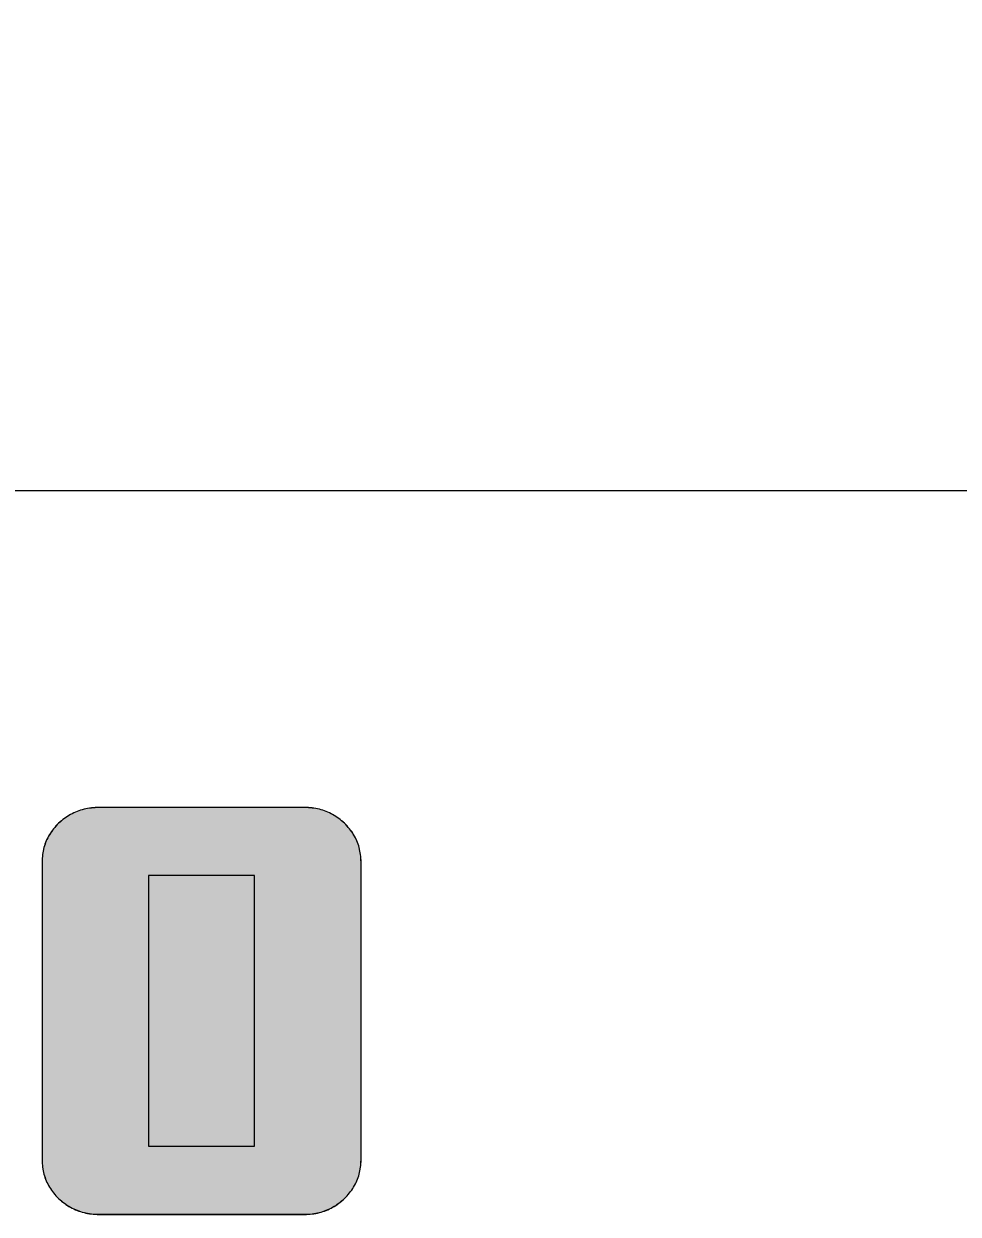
# Model space of a CAD drawing. Header units: millimetres. Extents: x 4134 to 7422, y 1400 to 3585.
# Drawn here: x 5754.87 to 5760.63, y 3358.72 to 3366.05 of the extents above; entities that cross this region are included whole.
import ezdxf
from ezdxf.enums import TextEntityAlignment as Align
from ezdxf.xclip import XClip

# ---------------------------------------------------------------- set-up
doc = ezdxf.new("R2010")
doc.units = ezdxf.units.MM
doc.header["$XCLIPFRAME"] = 2
doc.layers.add('000-PI-Oprema', color=30, linetype='Continuous', lineweight=5)
doc.layers.add('SI-ORMAR-Tekst', color=7, linetype='Continuous', lineweight=5)
doc.styles.add('PI0', font='isocpeur.ttf', dxfattribs={"width": 0.9})

# ---------------------------------------------------------------- blocks, each defined once
blk = doc.blocks.new('MF127361_65')
at = {"true_color": 0x231f20}
blk.add_hatch(color=250, dxfattribs=at).paths.add_polyline_path([(143.3082099914551, 195.9500549316406), (144.0589211099678, 195.9500549316406), (144.0589211099678, 194.9922632952531), (143.3082099914551, 194.9922632952531)])
blk = doc.blocks.new('westermo switch - SDI-862-SM-SC30')
at = {"layer": '000-PI-Oprema', "linetype": 'ByBlock', "lineweight": 0}
h = blk.add_hatch(color=0, dxfattribs=at)
h.paths.add_polyline_path([(30.0249915974855, -1.952079296876036), (30.01295113857486, -1.952252200848307), (30.00105527817504, -1.952770378709829), (29.98930441672564, -1.953633029363118), (29.9776989548991, -1.954839351703413), (29.96623929316411, -1.956388544640504), (29.9549258320767, -1.958279807076906), (29.94375897222199, -1.960512337900582), (29.93273911409779, -1.963085336021322), (29.92186665828922, -1.965998000341642), (29.9111420053232, -1.969249529771332), (29.90056555578485, -1.972839123191079), (29.89013771017198, -1.976765979532502), (29.87985886904062, -1.981029297669011), (29.86972943294677, -1.985628276510397), (29.85974980244646, -1.990562114973727), (29.8499203780957, -1.995830011939688), (29.84024156042142, -2.001431166332623), (29.83071375000873, -2.007364777025941), (29.82133734732633, -2.013630042951263), (29.81211275298847, -2.020226162989275), (29.80304036755115, -2.027152336057043), (29.79412059151218, -2.034407761035254), (29.78535382542759, -2.041991636855528), (29.7767404698825, -2.049903162391274), (29.76838179721381, -2.058161096916592), (29.76037881273078, -2.066554817734868), (29.75273151643341, -2.075085526506882), (29.74543990837992, -2.08375442486431), (29.73850398848299, -2.092562714497035), (29.73192375680082, -2.101511597022181), (29.72569921330432, -2.110602274122357), (29.71983035802259, -2.119835947443789), (29.71431719095563, -2.129213818639982), (29.70915971207432, -2.13873708936444), (29.70435792137869, -2.14840696126339), (29.69991181889782, -2.158224636012164), (29.69582140460261, -2.16819131525699), (29.69208667852217, -2.178308200644096), (29.6887076406274, -2.188576493834262), (29.68568429091829, -2.198997396488267), (29.68301662942395, -2.209572110245063), (29.68070465614437, -2.220301836772705), (29.67874837105046, -2.231187777724699), (29.67714777414221, -2.242231134747271), (29.67590286544873, -2.253433109508478), (29.67501364494092, -2.264794903654547), (29.67448011264787, -2.276317718838982), (29.67430226856959, -2.288002756722562), (29.67430226856959, -4.122661695109855), (29.67448011264787, -4.134240728701116), (29.67501364494092, -4.145675162850239), (29.67590286544873, -4.15696459703031), (29.67714777414221, -4.168108630714414), (29.67874837105046, -4.179106863404741), (29.68070465614437, -4.189958894567098), (29.68301662942395, -4.200664323667297), (29.68568429091829, -4.21122275020025), (29.6887076406274, -4.221633773639041), (29.69208667852217, -4.231896993478586), (29.69582140460261, -4.242012009177415), (29.69991181889782, -4.251978420230444), (29.70435792137869, -4.26179582610348), (29.70915971207432, -4.271463826276886), (29.71431719095563, -4.280982020238298), (29.71983035802259, -4.290350007460802), (29.72569921330432, -4.299567387432035), (29.73192375680082, -4.308633759625081), (29.73850398848299, -4.317548723520304), (29.74543990837992, -4.326311878590786), (29.75273151643341, -4.334922824324167), (29.76037881273078, -4.343381160200806), (29.76838179721381, -4.351686485686514), (29.7767404698825, -4.359838400283479), (29.78535382542759, -4.367855881471769), (29.79412059151218, -4.375527685944689), (29.80304036755115, -4.38285421441833), (29.81211275298847, -4.389835867608781), (29.82133734732633, -4.396473046232131), (29.83071375000873, -4.402766150989919), (29.84024156042142, -4.408715582598234), (29.8499203780957, -4.414321741765889), (29.85974980244646, -4.419585029208974), (29.86972943294677, -4.424505845636304), (29.87985886904062, -4.429084591763967), (29.89013771017198, -4.433321668300778), (29.90056555578485, -4.437217475955549), (29.9111420053232, -4.440772415437095), (29.92186665828922, -4.443986887468782), (29.93273911409779, -4.446861292752146), (29.94375897222199, -4.449396032010554), (29.9549258320767, -4.451591505938268), (29.96623929316411, -4.453448115273204), (29.9776989548991, -4.454966260695073), (29.98930441672564, -4.456146342934517), (30.00105527817504, -4.456988762700348), (30.01295113857486, -4.457493920708657), (30.0249915974855, -4.457662217660982), (31.29116464479011, -4.457662217660982), (31.30297919892473, -4.457493920708657), (31.31465876722359, -4.456988762700348), (31.32620294921799, -4.456146342934517), (31.3376113443228, -4.454966260695073), (31.34888355212752, -4.453448115273204), (31.36001917201793, -4.451591505938268), (31.37101780349622, -4.449396032010554), (31.38187904603546, -4.446861292752146), (31.39260249916697, -4.443986887468782), (31.40318776230561, -4.440772415437095), (31.41363443495356, -4.437217475955549), (31.42394211661303, -4.433321668300778), (31.434110406728, -4.429084591763967), (31.44413890480064, -4.424505845636304), (31.45402721027494, -4.419585029208974), (31.46377492268221, -4.414321741765889), (31.4733816414664, -4.408715582598234), (31.48284696612973, -4.402766150989919), (31.49217049611616, -4.396473046232131), (31.50135183092789, -4.389835867608781), (31.5103905700671, -4.38285421441833), (31.51928631297778, -4.375527685944689), (31.52803865916212, -4.367855881471769), (31.5366472080641, -4.359838400283479), (31.54500588099472, -4.351686485686514), (31.55300886629266, -4.343381160200806), (31.56065616384149, -4.334922824324167), (31.56794777364121, -4.326311878590786), (31.57488369563362, -4.317548723520304), (31.5814639297314, -4.308633759625081), (31.58768847593456, -4.299567387432035), (31.59355733415578, -4.290350007460802), (31.59907050439506, -4.280982020238298), (31.60422798656509, -4.271463826276886), (31.60902978063677, -4.26179582610348), (31.6134758865519, -4.251978420230444), (31.61756630428135, -4.242012009177415), (31.62130103373784, -4.231896993478586), (31.62468007492134, -4.221633773639041), (31.62770342774456, -4.21122275020025), (31.63037109217839, -4.200664323667297), (31.63268306819373, -4.189958894567098), (31.63463935573236, -4.179106863404741), (31.63623995473608, -4.168108630714414), (31.63748486511759, -4.15696459703031), (31.63837408690597, -4.145675162850239), (31.63890762001392, -4.134240728701116), (31.63908546438324, -4.122661695109855), (31.63908546438324, -2.288002756722562), (31.63890762001392, -2.276317718838982), (31.63837408690597, -2.264794903654547), (31.63748486511759, -2.253433109508478), (31.63623995473608, -2.242231134747271), (31.63463935573236, -2.231187777724699), (31.63268306819373, -2.220301836772705), (31.63037109217839, -2.209572110245063), (31.62770342774456, -2.198997396488267), (31.62468007492134, -2.188576493834262), (31.62130103373784, -2.178308200644096), (31.61756630428135, -2.16819131525699), (31.6134758865519, -2.158224636012164), (31.60902978063677, -2.14840696126339), (31.60422798656509, -2.13873708936444), (31.59907050439506, -2.129213818639982), (31.59355733415578, -2.119835947443789), (31.58768847593456, -2.110602274122357), (31.5814639297314, -2.101511597022181), (31.57488369563362, -2.092562714497035), (31.56794777364121, -2.08375442486431), (31.56065616384149, -2.075085526506882), (31.55300886629266, -2.066554817734868), (31.54500588099472, -2.058161096916592), (31.5366472080641, -2.049903162391274), (31.52803865916212, -2.041991636855528), (31.51928631297778, -2.034407761035254), (31.5103905700671, -2.027152336057043), (31.50135183092789, -2.020226162989275), (31.49217049611616, -2.013630042951263), (31.48284696612973, -2.007364777025941), (31.4733816414664, -2.001431166332623), (31.46377492268221, -1.995830011939688), (31.45402721027494, -1.990562114973727), (31.44413890480064, -1.985628276510397), (31.434110406728, -1.981029297669011), (31.42394211661303, -1.976765979532502), (31.41363443495356, -1.972839123191079), (31.40318776230561, -1.969249529771332), (31.39260249916697, -1.965998000341642), (31.38187904603546, -1.963085336021322), (31.37101780349622, -1.960512337900582), (31.36001917201793, -1.958279807076906), (31.34888355212752, -1.956388544640504), (31.3376113443228, -1.954839351703413), (31.32620294921799, -1.953633029363118), (31.31465876722359, -1.952770378709829), (31.30297919892473, -1.952252200848307), (31.29116464479011, -1.952079296876036)])
h.paths.add_polyline_path([(30.32953760959208, -2.370137905229058), (30.98477292314055, -2.370137905229058), (30.98477292314055, -4.038680919540639), (30.32953760959208, -4.038680919540639)])
h = blk.add_hatch(color=0, dxfattribs=at)
h.paths.add_polyline_path([(30.02502629323862, -1.952408514607669), (30.01298583432799, -1.952581418579939), (30.00108997392817, -1.953099596441461), (29.98933911247877, -1.953962247094751), (29.97773365065223, -1.955168569435045), (29.96627398891724, -1.956717762372136), (29.95496052782983, -1.958609024808538), (29.94379366797511, -1.960841555632214), (29.93277380985091, -1.963414553752955), (29.92190135404235, -1.966327218073275), (29.91117670107633, -1.969578747502965), (29.90060025153798, -1.973168340922712), (29.89017240592511, -1.977095197264134), (29.87989356479375, -1.981358515400643), (29.8697641286999, -1.985957494242029), (29.85978449819959, -1.99089133270536), (29.84995507384883, -1.996159229671321), (29.84027625617455, -2.001760384064255), (29.83074844576186, -2.007693994757574), (29.82137204307946, -2.013959260682896), (29.8121474487416, -2.020555380720907), (29.80307506330428, -2.027481553788675), (29.79415528726531, -2.034736978766887), (29.78538852118072, -2.04232085458716), (29.77677516563563, -2.050232380122907), (29.76841649296694, -2.058490314648225), (29.76041350848391, -2.066884035466501), (29.75276621218654, -2.075414744238515), (29.74547460413305, -2.084083642595942), (29.73853868423612, -2.092891932228667), (29.73195845255395, -2.101840814753814), (29.72573390905745, -2.110931491853989), (29.71986505377572, -2.120165165175422), (29.71435188670876, -2.129543036371615), (29.70919440782745, -2.139066307096073), (29.70439261713182, -2.148736178995023), (29.69994651465095, -2.158553853743797), (29.69585610035574, -2.168520532988623), (29.6921213742753, -2.178637418375729), (29.68874233638053, -2.188905711565894), (29.68571898667142, -2.199326614219899), (29.68305132517708, -2.209901327976695), (29.6807393518975, -2.220631054504338), (29.67878306680359, -2.231516995456332), (29.67718246989534, -2.242560352478904), (29.67593756120186, -2.253762327240111), (29.67504834069405, -2.265124121386179), (29.674514808401, -2.276646936570614), (29.67433696432272, -2.288331974454195), (29.67433696432272, -4.122990912841487), (29.674514808401, -4.134569946432748), (29.67504834069405, -4.146004380581871), (29.67593756120186, -4.157293814761942), (29.67718246989534, -4.168437848446047), (29.67878306680359, -4.179436081136373), (29.6807393518975, -4.190288112298731), (29.68305132517708, -4.20099354139893), (29.68571898667142, -4.211551967931882), (29.68874233638053, -4.221962991370674), (29.6921213742753, -4.232226211210218), (29.69585610035574, -4.242341226909048), (29.69994651465095, -4.252307637962076), (29.70439261713182, -4.262125043835113), (29.70919440782745, -4.271793044008518), (29.71435188670876, -4.281311237969931), (29.71986505377572, -4.290679225192434), (29.72573390905745, -4.299896605163667), (29.73195845255395, -4.308962977356714), (29.73853868423612, -4.317877941251936), (29.74547460413305, -4.326641096322419), (29.75276621218654, -4.335252042055799), (29.76041350848391, -4.343710377932439), (29.76841649296694, -4.352015703418147), (29.77677516563563, -4.360167618015112), (29.78538852118072, -4.368185099203401), (29.79415528726531, -4.375856903676322), (29.80307506330428, -4.383183432149963), (29.8121474487416, -4.390165085340413), (29.82137204307946, -4.396802263963764), (29.83074844576186, -4.403095368721551), (29.84027625617455, -4.409044800329866), (29.84995507384883, -4.414650959497521), (29.85978449819959, -4.419914246940607), (29.8697641286999, -4.424835063367937), (29.87989356479375, -4.4294138094956), (29.89017240592511, -4.43365088603241), (29.90060025153798, -4.437546693687182), (29.91117670107633, -4.441101633168728), (29.92190135404235, -4.444316105200414), (29.93277380985091, -4.447190510483779), (29.94379366797511, -4.449725249742187), (29.95496052782983, -4.4519207236699), (29.96627398891724, -4.453777333004837), (29.97773365065223, -4.455295478426706), (29.98933911247877, -4.456475560666149), (30.00108997392817, -4.457317980431981), (30.01298583432799, -4.45782313844029), (30.02502629323862, -4.457991435392614), (31.29119934054324, -4.457991435392614), (31.30301389467786, -4.45782313844029), (31.31469346297672, -4.457317980431981), (31.32623764497112, -4.456475560666149), (31.33764604007592, -4.455295478426706), (31.34891824788065, -4.453777333004837), (31.36005386777106, -4.4519207236699), (31.37105249924934, -4.449725249742187), (31.38191374178859, -4.447190510483779), (31.3926371949201, -4.444316105200414), (31.40322245805874, -4.441101633168728), (31.41366913070669, -4.437546693687182), (31.42397681236616, -4.43365088603241), (31.43414510248112, -4.4294138094956), (31.44417360055377, -4.424835063367937), (31.45406190602807, -4.419914246940607), (31.46380961843533, -4.414650959497521), (31.47341633721953, -4.409044800329866), (31.48288166188286, -4.403095368721551), (31.49220519186929, -4.396802263963764), (31.50138652668102, -4.390165085340413), (31.51042526582023, -4.383183432149963), (31.51932100873091, -4.375856903676322), (31.52807335491525, -4.368185099203401), (31.53668190381723, -4.360167618015112), (31.54504057674785, -4.352015703418147), (31.55304356204579, -4.343710377932439), (31.56069085959462, -4.335252042055799), (31.56798246939434, -4.326641096322419), (31.57491839138675, -4.317877941251936), (31.58149862548453, -4.308962977356714), (31.58772317168768, -4.299896605163667), (31.5935920299089, -4.290679225192434), (31.59910520014819, -4.281311237969931), (31.60426268231822, -4.271793044008518), (31.6090644763899, -4.262125043835113), (31.61351058230503, -4.252307637962076), (31.61760100003448, -4.242341226909048), (31.62133572949097, -4.232226211210218), (31.62471477067447, -4.221962991370674), (31.62773812349769, -4.211551967931882), (31.63040578793152, -4.20099354139893), (31.63271776394686, -4.190288112298731), (31.63467405148549, -4.179436081136373), (31.63627465048921, -4.168437848446047), (31.63751956087071, -4.157293814761942), (31.6384087826591, -4.146004380581871), (31.63894231576705, -4.134569946432748), (31.63912016013637, -4.122990912841487), (31.63912016013637, -2.288331974454195), (31.63894231576705, -2.276646936570614), (31.6384087826591, -2.265124121386179), (31.63751956087071, -2.253762327240111), (31.63627465048921, -2.242560352478904), (31.63467405148549, -2.231516995456332), (31.63271776394686, -2.220631054504338), (31.63040578793152, -2.209901327976695), (31.62773812349769, -2.199326614219899), (31.62471477067447, -2.188905711565894), (31.62133572949097, -2.178637418375729), (31.61760100003448, -2.168520532988623), (31.61351058230503, -2.158553853743797), (31.6090644763899, -2.148736178995023), (31.60426268231822, -2.139066307096073), (31.59910520014819, -2.129543036371615), (31.5935920299089, -2.120165165175422), (31.58772317168768, -2.110931491853989), (31.58149862548453, -2.101840814753814), (31.57491839138675, -2.092891932228667), (31.56798246939434, -2.084083642595942), (31.56069085959462, -2.075414744238515), (31.55304356204579, -2.066884035466501), (31.54504057674785, -2.058490314648225), (31.53668190381723, -2.050232380122907), (31.52807335491525, -2.04232085458716), (31.51932100873091, -2.034736978766887), (31.51042526582023, -2.027481553788675), (31.50138652668102, -2.020555380720907), (31.49220519186929, -2.013959260682896), (31.48288166188286, -2.007693994757574), (31.47341633721953, -2.001760384064255), (31.46380961843533, -1.996159229671321), (31.45406190602807, -1.99089133270536), (31.44417360055377, -1.985957494242029), (31.43414510248112, -1.981358515400643), (31.42397681236616, -1.977095197264134), (31.41366913070669, -1.973168340922712), (31.40322245805874, -1.969578747502965), (31.3926371949201, -1.966327218073275), (31.38191374178859, -1.963414553752955), (31.37105249924934, -1.960841555632214), (31.36005386777106, -1.958609024808538), (31.34891824788065, -1.956717762372136), (31.33764604007592, -1.955168569435045), (31.32623764497112, -1.953962247094751), (31.31469346297672, -1.953099596441461), (31.30301389467786, -1.952581418579939), (31.29119934054324, -1.952408514607669)])
h.paths.add_polyline_path([(30.32957230534521, -2.37046712296069), (30.98480761889368, -2.37046712296069), (30.98480761889368, -4.039010137272271), (30.32957230534521, -4.039010137272271)])
at = {"layer": '000-PI-Oprema', "color": 0, "linetype": 'ByBlock', "lineweight": 0}
for p, q in [((47.03831798094325, 0), (-0.0001971455931197852, 0)), ((47.03835267669638, -0.0003292177316325251), (-0.000162449839990586, -0.0003292177316325251)), ((47.03835267669638, -0.0003292177316325251), (-0.000162449839990586, -0.0003292177316325251))]:
    blk.add_line(p, q, dxfattribs=at)
ref = blk.add_blockref('MF127361_65', (-345.2196979431319, -514.552071903483), dxfattribs=dict(at, xscale=2.616, yscale=2.616, zscale=2.616))
XClip(ref).set_block_clipping_path([(143.4422672695584, 195.9479448106554), (143.4376246146214, 195.9478805499926), (143.4330438637439, 195.9476877617738), (143.4285245683458, 195.9473664366537), (143.424066279847, 195.9469165652868), (143.4196685496672, 195.9463381383277), (143.4153309292264, 195.945631146431), (143.4110529699443, 195.9447955802513), (143.406834223241, 195.9438314304431), (143.4026742405362, 195.942738687661), (143.3985725732497, 195.9415173425596), (143.3945287728015, 195.9401673857935), (143.3905423906114, 195.9386888080173), (143.3866129780993, 195.9370815998855), (143.382740086685, 195.9353457520529), (143.3789232677884, 195.9334812551737), (143.3751620728293, 195.9314880999028), (143.3714560532276, 195.9293662768946), (143.3678047604031, 195.9271157768038), (143.3642077457758, 195.9247365902849), (143.3606645607654, 195.9222287079925), (143.3571747567919, 195.9195921205812), (143.353737885275, 195.9168268187056), (143.3503534976347, 195.9139327930202), (143.3470211452908, 195.9109100341797), (143.343868270173, 195.9077522277955), (143.340847772924, 195.9045390871817), (143.337959812416, 195.9012704534663), (143.335204547521, 195.8979461677771), (143.3325821371113, 195.894566071242), (143.3300927400589, 195.8911300049888), (143.327736515236, 195.8876378101454), (143.3255136215147, 195.8840893278397), (143.3234242177672, 195.8804843991995), (143.3214684628655, 195.8768228653527), (143.3196465156819, 195.8731045674272), (143.3179585350885, 195.8693293465509), (143.3164046799573, 195.8654970438515), (143.3149851091605, 195.861607500457), (143.3136999815703, 195.8576605574953), (143.3125494560587, 195.8536560560941), (143.311533691498, 195.8495938373814), (143.3106528467603, 195.8454737424851), (143.3099070807176, 195.8412956125329), (143.3092965522421, 195.8370592886528), (143.308821420206, 195.8327646119727), (143.3084818434814, 195.8284114236204), (143.3082779809403, 195.8239995647237), (143.3082099914551, 195.8195288764106), (143.3082099914551, 195.1178705851237), (143.3082779809404, 195.1135270879715), (143.3084818434814, 195.1092281778163), (143.308821420206, 195.1049744808012), (143.3092965522421, 195.1007666230693), (143.3099070807176, 195.0966052307637), (143.3106528467603, 195.0924909300274), (143.311533691498, 195.0884243470038), (143.3125494560587, 195.0844061078358), (143.3136999815702, 195.0804368386666), (143.3149851091605, 195.0765171656393), (143.3164046799572, 195.072647714897), (143.3179585350885, 195.0688291125827), (143.3196465156819, 195.0650619848398), (143.3214684628655, 195.0613469578111), (143.3234242177672, 195.05768465764), (143.3255136215147, 195.0540757104693), (143.327736515236, 195.0505207424424), (143.3300927400589, 195.0470203797023), (143.3325821371113, 195.043575248392), (143.335204547521, 195.0401859746548), (143.337959812416, 195.0368531846338), (143.340847772924, 195.033577504472), (143.343868270173, 195.0303595603126), (143.3470211452908, 195.0271999782986), (143.3503534976347, 195.0241753659498), (143.353737885275, 195.0212759915693), (143.3571747567919, 195.0185021635559), (143.3606645607654, 195.0158541903084), (143.3642077457758, 195.0133323802257), (143.3678047604031, 195.0109370417065), (143.3714560532275, 195.0086684831499), (143.3751620728293, 195.0065270129546), (143.3789232677884, 195.0045129395194), (143.382740086685, 195.0026265712432), (143.3866129780993, 195.0008682165249), (143.3905423906114, 194.9992381837633), (143.3945287728015, 194.9977367813573), (143.3985725732497, 194.9963643177056), (143.4026742405362, 194.9951211012072), (143.406834223241, 194.9940074402609), (143.4110529699443, 194.9930236432656), (143.4153309292263, 194.99217001862), (143.4196685496672, 194.991446874723), (143.424066279847, 194.9908545199736), (143.4285245683458, 194.9903932627705), (143.4330438637439, 194.9900634115125), (143.4376246146214, 194.9898652745986), (143.4422672695584, 194.9897991604275), (143.9262816535102, 194.9897991604275), (143.9307569537879, 194.9898652745986), (143.9351874147423, 194.9900634115125), (143.939572270049, 194.9903932627705), (143.9439107533836, 194.9908545199736), (143.9482020984216, 194.991446874723), (143.9524455388387, 194.99217001862), (143.9566403083105, 194.9930236432656), (143.9607856405125, 194.9940074402609), (143.9648807691204, 194.9951211012072), (143.9689249278096, 194.9963643177056), (143.9729173502559, 194.9977367813572), (143.9768572701348, 194.9992381837633), (143.980743921122, 195.0008682165249), (143.9845765368929, 195.0026265712432), (143.9883543511232, 195.0045129395194), (143.9920765974885, 195.0065270129545), (143.9957425096644, 195.0086684831499), (143.9993513213264, 195.0109370417065), (144.0029022661502, 195.0133323802256), (144.0063945778113, 195.0158541903084), (144.0098274899854, 195.0185021635559), (144.013200236348, 195.0212759915694), (144.0165120505747, 195.0241753659499), (144.0197621663412, 195.0271999782986), (144.0229575716849, 195.0303595603125), (144.0260169497733, 195.033577504472), (144.0289403052793, 195.0368531846338), (144.0317276428757, 195.0401859746549), (144.0343789672349, 195.043575248392), (144.0368942830298, 195.0470203797022), (144.0392735949331, 195.0505207424424), (144.0415169076174, 195.0540757104693), (144.0436242257555, 195.05768465764), (144.0455955540202, 195.0613469578111), (144.0474308970841, 195.0650619848398), (144.0491302596198, 195.0688291125827), (144.0506936463003, 195.072647714897), (144.052121061798, 195.0765171656393), (144.0534125107858, 195.0804368386667), (144.0545679979364, 195.0844061078358), (144.0555875279224, 195.0884243470038), (144.0564711054166, 195.0924909300275), (144.0572187350917, 195.0966052307636), (144.0578304216205, 195.1007666230693), (144.0583061696755, 195.1049744808012), (144.0586459839295, 195.1092281778163), (144.0588498690553, 195.1135270879715), (144.0589178297255, 195.1178705851237), (144.0589178297255, 195.8195288764106), (144.0588498690553, 195.8239995647237), (144.0586459839295, 195.8284114236204), (144.0583061696755, 195.8327646119727), (144.0578304216205, 195.8370592886529), (144.0572187350917, 195.8412956125329), (144.0564711054166, 195.845473742485), (144.0555875279224, 195.8495938373814), (144.0545679979363, 195.8536560560941), (144.0534125107858, 195.8576605574952), (144.052121061798, 195.861607500457), (144.0506936463002, 195.8654970438515), (144.0491302596198, 195.8693293465508), (144.047430897084, 195.8731045674272), (144.0455955540202, 195.8768228653527), (144.0436242257556, 195.8804843991995), (144.0415169076174, 195.8840893278397), (144.0392735949331, 195.8876378101454), (144.0368942830298, 195.8911300049888), (144.0343789672349, 195.894566071242), (144.0317276428757, 195.8979461677771), (144.0289403052794, 195.9012704534663), (144.0260169497734, 195.9045390871817), (144.0229575716848, 195.9077522277955), (144.0197621663412, 195.9109100341797), (144.0165120505747, 195.9139327930202), (144.013200236348, 195.9168268187056), (144.0098274899854, 195.9195921205812), (144.0063945778113, 195.9222287079925), (144.0029022661502, 195.9247365902849), (143.9993513213264, 195.9271157768038), (143.9957425096644, 195.9293662768946), (143.9920765974885, 195.9314880999028), (143.9883543511232, 195.9334812551737), (143.9845765368929, 195.9353457520528), (143.980743921122, 195.9370815998856), (143.9768572701348, 195.9386888080173), (143.9729173502559, 195.9401673857935), (143.9689249278096, 195.9415173425596), (143.9648807691204, 195.942738687661), (143.9607856405125, 195.943831430443), (143.9566403083105, 195.9447955802513), (143.9524455388387, 195.945631146431), (143.9482020984216, 195.9463381383277), (143.9439107533836, 195.9469165652868), (143.939572270049, 195.9473664366537), (143.9351874147423, 195.9476877617738), (143.9307569537879, 195.9478805499926), (143.9262816535102, 195.9479448106554)])
ref = blk.add_blockref('MF127361_65', (-345.2196632473788, -514.5524011212146), dxfattribs=dict(at, xscale=2.616, yscale=2.616, zscale=2.616))
XClip(ref).set_block_clipping_path([(143.4422672695584, 195.9479448106554), (143.4376246146214, 195.9478805499926), (143.4330438637439, 195.9476877617738), (143.4285245683458, 195.9473664366537), (143.424066279847, 195.9469165652868), (143.4196685496672, 195.9463381383277), (143.4153309292264, 195.945631146431), (143.4110529699443, 195.9447955802513), (143.406834223241, 195.9438314304431), (143.4026742405362, 195.942738687661), (143.3985725732497, 195.9415173425596), (143.3945287728015, 195.9401673857935), (143.3905423906114, 195.9386888080173), (143.3866129780993, 195.9370815998855), (143.382740086685, 195.9353457520529), (143.3789232677884, 195.9334812551737), (143.3751620728293, 195.9314880999028), (143.3714560532276, 195.9293662768946), (143.3678047604031, 195.9271157768038), (143.3642077457758, 195.9247365902849), (143.3606645607654, 195.9222287079925), (143.3571747567919, 195.9195921205812), (143.353737885275, 195.9168268187056), (143.3503534976347, 195.9139327930202), (143.3470211452908, 195.9109100341797), (143.343868270173, 195.9077522277955), (143.340847772924, 195.9045390871817), (143.337959812416, 195.9012704534663), (143.335204547521, 195.8979461677771), (143.3325821371113, 195.894566071242), (143.3300927400589, 195.8911300049888), (143.327736515236, 195.8876378101454), (143.3255136215147, 195.8840893278397), (143.3234242177672, 195.8804843991995), (143.3214684628655, 195.8768228653527), (143.3196465156819, 195.8731045674272), (143.3179585350885, 195.8693293465509), (143.3164046799573, 195.8654970438515), (143.3149851091605, 195.861607500457), (143.3136999815703, 195.8576605574953), (143.3125494560587, 195.8536560560941), (143.311533691498, 195.8495938373814), (143.3106528467603, 195.8454737424851), (143.3099070807176, 195.8412956125329), (143.3092965522421, 195.8370592886528), (143.308821420206, 195.8327646119727), (143.3084818434814, 195.8284114236204), (143.3082779809403, 195.8239995647237), (143.3082099914551, 195.8195288764106), (143.3082099914551, 195.1178705851237), (143.3082779809404, 195.1135270879715), (143.3084818434814, 195.1092281778163), (143.308821420206, 195.1049744808012), (143.3092965522421, 195.1007666230693), (143.3099070807176, 195.0966052307637), (143.3106528467603, 195.0924909300274), (143.311533691498, 195.0884243470038), (143.3125494560587, 195.0844061078358), (143.3136999815702, 195.0804368386666), (143.3149851091605, 195.0765171656393), (143.3164046799572, 195.072647714897), (143.3179585350885, 195.0688291125827), (143.3196465156819, 195.0650619848398), (143.3214684628655, 195.0613469578111), (143.3234242177672, 195.05768465764), (143.3255136215147, 195.0540757104693), (143.327736515236, 195.0505207424424), (143.3300927400589, 195.0470203797023), (143.3325821371113, 195.043575248392), (143.335204547521, 195.0401859746548), (143.337959812416, 195.0368531846338), (143.340847772924, 195.033577504472), (143.343868270173, 195.0303595603126), (143.3470211452908, 195.0271999782986), (143.3503534976347, 195.0241753659498), (143.353737885275, 195.0212759915693), (143.3571747567919, 195.0185021635559), (143.3606645607654, 195.0158541903084), (143.3642077457758, 195.0133323802257), (143.3678047604031, 195.0109370417065), (143.3714560532275, 195.0086684831499), (143.3751620728293, 195.0065270129546), (143.3789232677884, 195.0045129395194), (143.382740086685, 195.0026265712432), (143.3866129780993, 195.0008682165249), (143.3905423906114, 194.9992381837633), (143.3945287728015, 194.9977367813573), (143.3985725732497, 194.9963643177056), (143.4026742405362, 194.9951211012072), (143.406834223241, 194.9940074402609), (143.4110529699443, 194.9930236432656), (143.4153309292263, 194.99217001862), (143.4196685496672, 194.991446874723), (143.424066279847, 194.9908545199736), (143.4285245683458, 194.9903932627705), (143.4330438637439, 194.9900634115125), (143.4376246146214, 194.9898652745986), (143.4422672695584, 194.9897991604275), (143.9262816535102, 194.9897991604275), (143.9307569537879, 194.9898652745986), (143.9351874147423, 194.9900634115125), (143.939572270049, 194.9903932627705), (143.9439107533836, 194.9908545199736), (143.9482020984216, 194.991446874723), (143.9524455388387, 194.99217001862), (143.9566403083105, 194.9930236432656), (143.9607856405125, 194.9940074402609), (143.9648807691204, 194.9951211012072), (143.9689249278096, 194.9963643177056), (143.9729173502559, 194.9977367813572), (143.9768572701348, 194.9992381837633), (143.980743921122, 195.0008682165249), (143.9845765368929, 195.0026265712432), (143.9883543511232, 195.0045129395194), (143.9920765974885, 195.0065270129545), (143.9957425096644, 195.0086684831499), (143.9993513213264, 195.0109370417065), (144.0029022661502, 195.0133323802256), (144.0063945778113, 195.0158541903084), (144.0098274899854, 195.0185021635559), (144.013200236348, 195.0212759915694), (144.0165120505747, 195.0241753659499), (144.0197621663412, 195.0271999782986), (144.0229575716849, 195.0303595603125), (144.0260169497733, 195.033577504472), (144.0289403052793, 195.0368531846338), (144.0317276428757, 195.0401859746549), (144.0343789672349, 195.043575248392), (144.0368942830298, 195.0470203797022), (144.0392735949331, 195.0505207424424), (144.0415169076174, 195.0540757104693), (144.0436242257555, 195.05768465764), (144.0455955540202, 195.0613469578111), (144.0474308970841, 195.0650619848398), (144.0491302596198, 195.0688291125827), (144.0506936463003, 195.072647714897), (144.052121061798, 195.0765171656393), (144.0534125107858, 195.0804368386667), (144.0545679979364, 195.0844061078358), (144.0555875279224, 195.0884243470038), (144.0564711054166, 195.0924909300275), (144.0572187350917, 195.0966052307636), (144.0578304216205, 195.1007666230693), (144.0583061696755, 195.1049744808012), (144.0586459839295, 195.1092281778163), (144.0588498690553, 195.1135270879715), (144.0589178297255, 195.1178705851237), (144.0589178297255, 195.8195288764106), (144.0588498690553, 195.8239995647237), (144.0586459839295, 195.8284114236204), (144.0583061696755, 195.8327646119727), (144.0578304216205, 195.8370592886529), (144.0572187350917, 195.8412956125329), (144.0564711054166, 195.845473742485), (144.0555875279224, 195.8495938373814), (144.0545679979363, 195.8536560560941), (144.0534125107858, 195.8576605574952), (144.052121061798, 195.861607500457), (144.0506936463002, 195.8654970438515), (144.0491302596198, 195.8693293465508), (144.047430897084, 195.8731045674272), (144.0455955540202, 195.8768228653527), (144.0436242257556, 195.8804843991995), (144.0415169076174, 195.8840893278397), (144.0392735949331, 195.8876378101454), (144.0368942830298, 195.8911300049888), (144.0343789672349, 195.894566071242), (144.0317276428757, 195.8979461677771), (144.0289403052794, 195.9012704534663), (144.0260169497734, 195.9045390871817), (144.0229575716848, 195.9077522277955), (144.0197621663412, 195.9109100341797), (144.0165120505747, 195.9139327930202), (144.013200236348, 195.9168268187056), (144.0098274899854, 195.9195921205812), (144.0063945778113, 195.9222287079925), (144.0029022661502, 195.9247365902849), (143.9993513213264, 195.9271157768038), (143.9957425096644, 195.9293662768946), (143.9920765974885, 195.9314880999028), (143.9883543511232, 195.9334812551737), (143.9845765368929, 195.9353457520528), (143.980743921122, 195.9370815998856), (143.9768572701348, 195.9386888080173), (143.9729173502559, 195.9401673857935), (143.9689249278096, 195.9415173425596), (143.9648807691204, 195.942738687661), (143.9607856405125, 195.943831430443), (143.9566403083105, 195.9447955802513), (143.9524455388387, 195.945631146431), (143.9482020984216, 195.9463381383277), (143.9439107533836, 195.9469165652868), (143.939572270049, 195.9473664366537), (143.9351874147423, 195.9476877617738), (143.9307569537879, 195.9478805499926), (143.9262816535102, 195.9479448106554)])
ref = blk.add_blockref('MF127361_65', (-345.2196979431319, -514.552071903483), dxfattribs=dict(at, xscale=2.616, yscale=2.616, zscale=2.616))
XClip(ref).set_block_clipping_path([(143.5586791992188, 195.1503131906192), (143.8084458673994, 195.7881354437934)])
ref = blk.add_blockref('MF127361_65', (-345.2196632473788, -514.5524011212146), dxfattribs=dict(at, xscale=2.616, yscale=2.616, zscale=2.616))
XClip(ref).set_block_clipping_path([(143.5586791992188, 195.1503131906192), (143.8084458673994, 195.7881354437934)])

msp = doc.modelspace()

# ---------------------------------------------------------------- block references
at = {"layer": '000-PI-Oprema', "color": 0, "linetype": 'ByBlock', "lineweight": 0}
msp.add_blockref('westermo switch - SDI-862-SM-SC30', (5725.311070087227, 3363.176600865101), dxfattribs=at)

# ---------------------------------------------------------------- texts
at = {"layer": 'SI-ORMAR-Tekst', "color": 0, "linetype": 'ByBlock', "lineweight": 0, "style": 'PI0', "width": 0.9}
msp.add_text('-KE2', height=20, rotation=45, dxfattribs=at).set_placement((5750.179267403065, 3385.170801109752), align=Align.MIDDLE)

doc.saveas('drawing.dxf')
